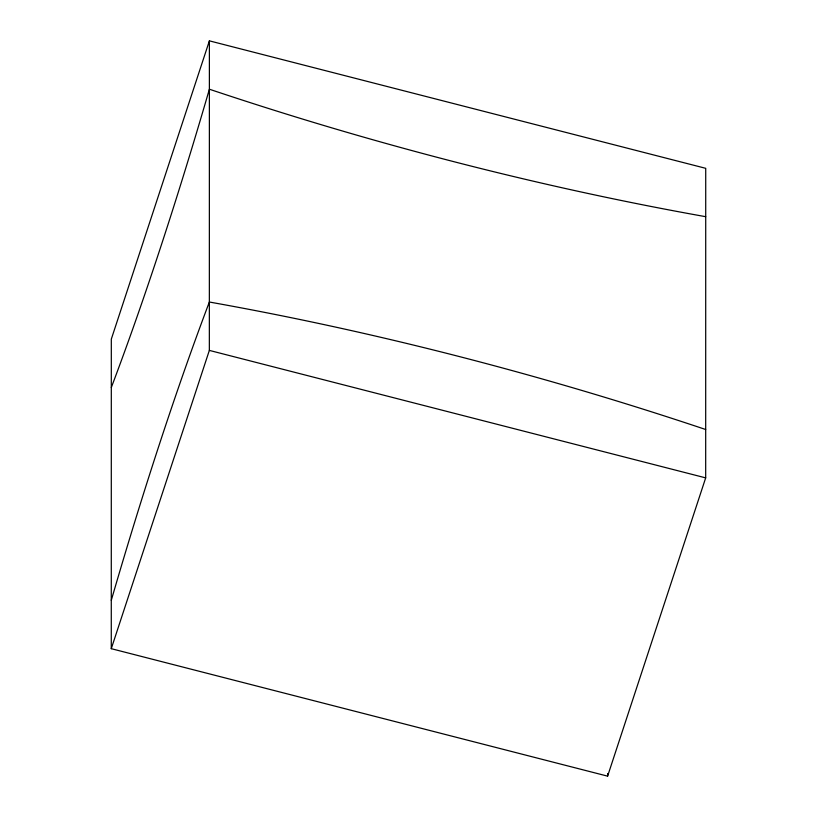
<?xml version="1.0" encoding="UTF-8"?>
<svg xmlns="http://www.w3.org/2000/svg" width="817" height="817" viewBox="0 0 817 817"><rect width="100%" height="100%" fill="white"/><g stroke="black" fill="none" stroke-linecap="round" stroke-linejoin="round"><path stroke-width="1.23" d="M111.275 648.678L111.316 339.126L209.387 40.85L705.725 168.322L705.684 477.874L607.613 776.15L111.275 648.678L209.346 350.401L209.387 40.85M607.613 776.15L607.613 773.607M209.346 350.401L705.684 477.874M111.286 600.311A757.196 98.816 -75.6 0 1 209.356 302.024A1625.524 730.378 18.2 0 1 705.684 429.507M111.316 387.493A757.196 98.816 -75.6 0 0 209.387 89.216A1625.524 730.378 18.2 0 0 705.714 216.689"/></g></svg>
